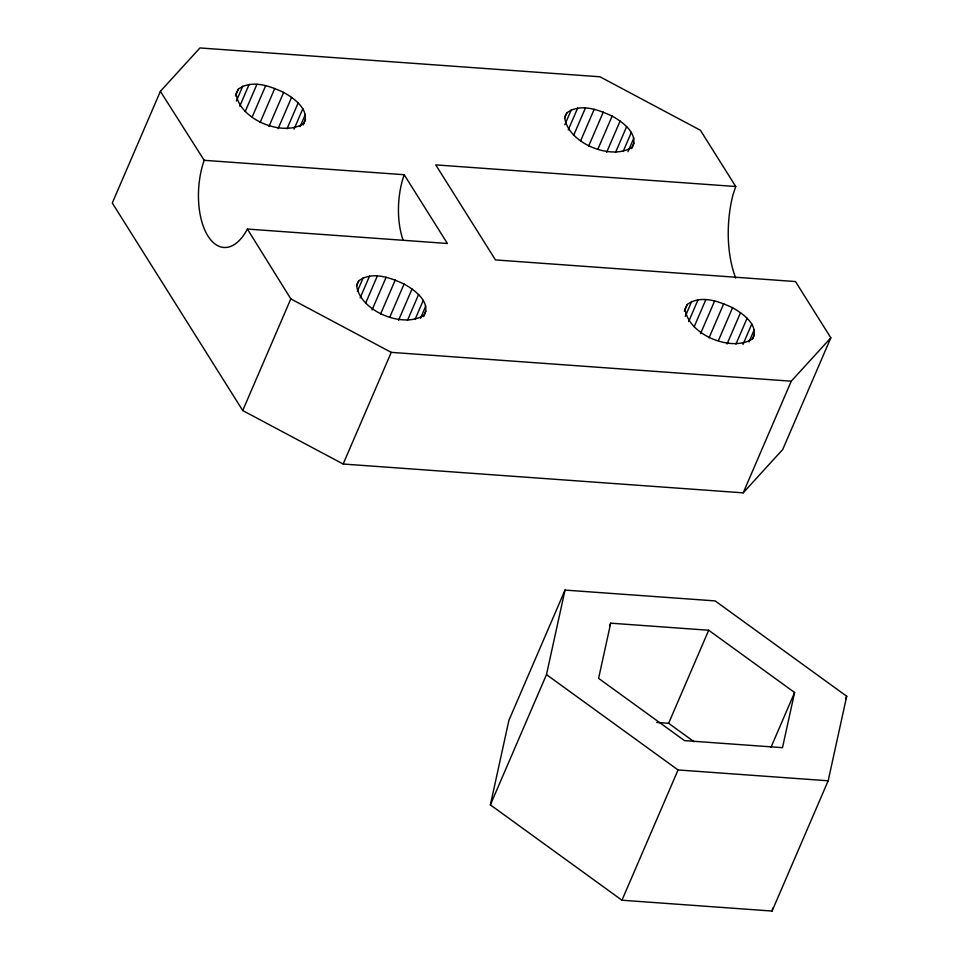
<?xml version="1.0" encoding="UTF-8"?>
<svg xmlns="http://www.w3.org/2000/svg" width="959" height="959" viewBox="0 0 959 959"><rect width="100%" height="100%" fill="white"/><g stroke="black" fill="none" stroke-linecap="round" stroke-linejoin="round"><path stroke-width="1.44" d="M490.373 804.877L508.905 720.353L565.019 590.085L715.126 600.897L846.713 696.246L828.168 780.782L772.067 911.05L621.959 900.225L490.373 804.877L546.486 674.609L565.019 590.085M610.691 623.182L598.596 678.361L684.498 740.612L782.496 747.672L794.603 692.494L708.701 630.243L610.691 623.182L609.516 625.915M772.067 911.05L772.714 908.137M735.745 186.514L435.746 164.888L495.467 259.925L795.479 281.55L830.83 337.808L782.736 449.471L743.177 492.854L343.166 464.024L242.723 410.548L112.287 202.996L160.381 91.333L199.94 47.95L599.95 76.78L700.394 130.256L735.745 186.514L732.964 194.809A81.323 41.081 -85.9 0 0 735.733 278.062M235.446 95.96L238.371 89.151C251.761 79.249 270.126 86.106 283.636 92.412C294.485 98.441 311.423 110.836 303.164 124.946M236.346 101.091L242.795 86.106M239.738 106.245L249.124 84.452M245.204 111.532L256.928 84.296M252.193 116.962L265.691 85.651M260.129 122.452L274.789 88.42M268.976 126.456L283.636 92.412M278.11 128.686L291.596 97.362M287.005 128.806L298.153 102.937M294.041 129.165L302.84 108.739M300.071 126.648L305.358 114.397M242.723 410.548L290.817 298.884L247.386 229.057A58.091 29.345 -85.9 0 1 207.959 236.046A58.091 29.345 -85.9 0 1 204.171 160.309L160.381 91.333M356.46 286.226L358.81 280.783C372.188 270.882 390.553 277.738 404.063 284.044C414.923 290.074 431.862 302.457 423.602 316.578M357.359 291.356L363.221 277.738M360.164 297.865L369.551 276.084M365.631 303.164L377.355 275.928M372.044 309.961L386.117 277.271M380.567 314.084L395.228 280.04M389.989 316.722L404.063 284.044M398.536 320.318L412.034 288.995M343.166 464.024L391.248 352.361L791.259 381.191L830.83 337.808M407.443 320.438L418.58 294.557M415.067 319.431L423.279 300.371M420.51 318.28L425.784 306.017M564.527 118.281L566.877 112.826C580.255 102.925 598.62 109.782 612.13 116.087C622.99 122.129 639.929 134.512 631.669 148.633M564.839 124.766L571.288 109.782M568.243 129.921L577.618 108.127M573.698 135.207L585.434 107.971M580.698 140.649L594.184 109.326M588.634 146.14L603.295 112.095M598.056 148.777L612.13 116.087M606.615 152.361L620.101 121.038M615.51 152.481L626.647 126.612M623.134 151.486L631.346 132.426M627.989 151.69L633.851 138.072M684.378 311.267L687.303 304.459C700.693 294.557 719.058 301.414 732.568 307.719C742.913 313.677 759.444 325.077 752.683 338.899M685.277 316.398L691.727 301.414M688.67 321.553L698.056 299.759M694.136 326.839L705.86 299.604M700.538 333.636L714.623 300.958M709.061 337.772L723.721 303.727M718.495 340.397L732.568 307.719M727.042 343.993L740.528 312.67M735.937 344.113L747.085 318.244M742.973 344.473L751.772 324.046M749.003 341.955L754.289 329.704M743.177 492.854L791.259 381.191M656.747 722.439L668.627 723.302L708.701 630.243M621.959 900.225L678.061 769.957L828.168 780.782M771.024 747.229L794.603 692.494M845.526 698.991L846.713 696.246M238.371 89.151L236.166 93.371C238.647 119.048 282.186 137.221 303.308 123.723L305.513 119.503M358.81 280.783L356.604 285.003C359.086 310.68 402.624 328.841 423.734 315.355L425.94 311.136M566.877 112.826L564.671 117.046C567.153 142.723 610.691 160.896 631.813 147.398L634.019 143.179M687.303 304.459L685.11 308.678C687.579 334.355 731.118 352.528 752.24 339.03L754.445 334.811M204.171 160.309L404.183 174.718L447.397 243.478L247.386 229.057M290.817 298.884L391.248 352.361M668.627 723.302L694.028 741.703M546.486 674.609L678.061 769.957M403.152 240.289A58.091 29.345 -85.9 0 1 404.183 174.718"/></g></svg>
